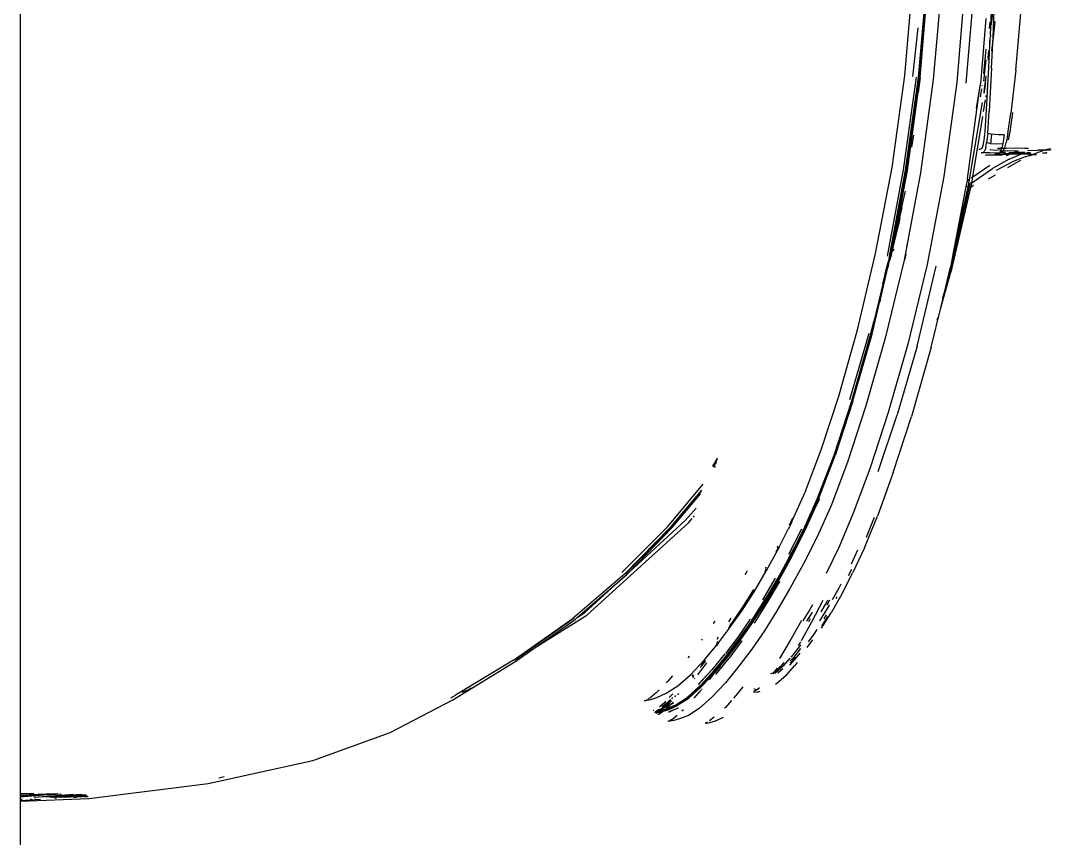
# Model space of a CAD drawing. Header units: millimetres. Extents: x -41292 to 298682, y -22072 to 33155.
# Drawn here: x 26074.7 to 26342.6, y 10285.4 to 10498.1 of the extents above; entities that cross this region are included whole.
import ezdxf

# ---------------------------------------------------------------- set-up
doc = ezdxf.new("R2010")
doc.units = ezdxf.units.MM

# ---------------------------------------------------------------- blocks, each defined once
blk = doc.blocks.new('AHSISHEUD')
for p, q in [((26702.05, 27945.12), (26702.05, 28419.81)), ((26932.13, 28131.95), (26934.23, 28156.65)), ((26935.73, 28131.45), (26937.83, 28156.45)), ((26935.93, 28131.45), (26938.03, 28156.45)), ((26938.13, 28156.45), (26936.03, 28131.45)), ((26941.73, 28156.15), (26939.53, 28130.95)), ((26947.83, 28155.75), (26945.63, 28130.15)), ((26950.23, 28155.65), (26948.03, 28129.95)), ((26954.72, 28145.13), (26955.56, 28153.19)), ((26954.42, 28142.46), (26954.72, 28148.75)), ((26955.1, 28141.93), (26955.42, 28148.65)), ((26961.02, 28133.35), (26962.32, 28148.15)), ((26953.21, 28146.79), (26951.83, 28129.75)), ((26954.19, 28144.14), (26954.38, 28145.92)), ((26955.53, 28146.01), (26955.1, 28141.93)), ((26935.54, 28144.32), (26934.23, 28132.35)), ((26954.02, 28134.05), (26954.37, 28141.73)), ((26954.24, 28140.51), (26954.21, 28139.64)), ((26954.24, 28140.51), (26954.37, 28141.73)), ((26954.37, 28141.73), (26954.4, 28142.09)), ((26954.42, 28142.46), (26954.4, 28142.09)), ((26955.1, 28141.93), (26954.72, 28138.25)), ((26954.72, 28133.85), (26955.1, 28141.93)), ((26952.68, 28132.45), (26953.32, 28138.84)), ((26953.82, 28136.48), (26954.02, 28138.41)), ((26953.97, 28137.35), (26953.82, 28136.48)), ((26952.71, 28130.44), (26953.32, 28136.07)), ((26953.82, 28136.48), (26953.8, 28136.05)), ((26928.83, 28108.05), (26932.13, 28131.95)), ((26934.23, 28132.35), (26934.11, 28131.71)), ((26953.76, 28129.26), (26954.02, 28134.05)), ((26954.72, 28133.85), (26954.12, 28122.65)), ((26961.02, 28133.35), (26959.72, 28122.15)), ((26935.13, 28131.55), (26931.73, 28107.45)), ((26932.33, 28107.35), (26935.73, 28131.45)), ((26932.63, 28107.35), (26936.03, 28131.45)), ((26932.63, 28107.35), (26935.93, 28131.45)), ((26936.03, 28131.45), (26932.73, 28107.25)), ((26936.12, 28131.43), (26935.57, 28127.49)), ((26939.53, 28130.95), (26936.23, 28106.65)), ((26945.63, 28130.15), (26942.33, 28105.65)), ((26951.61, 28128.16), (26951.93, 28130.05)), ((26951.61, 28128.16), (26951.83, 28129.75)), ((26952.3, 28129.24), (26952.34, 28129.42)), ((26953.13, 28129.85), (26952.69, 28127.27)), ((26953.25, 28131.91), (26952.7, 28127.7)), ((26953.13, 28129.85), (26953.24, 28130.89)), ((26953.42, 28122.95), (26953.76, 28129.26)), ((26953.61, 28128.37), (26953.76, 28129.26)), ((26948.43, 28105.05), (26951.61, 28128.16)), ((26950.8, 28123.37), (26951.61, 28128.16)), ((26951.82, 28126.43), (26952.18, 28128.46)), ((26952.18, 28128.46), (26952.17, 28128.49)), ((26953.26, 28126.29), (26953.34, 28126.78)), ((26952.3, 28124.97), (26948.83, 28104.35)), ((26952.64, 28122.61), (26953.15, 28125.62)), ((26949.79, 28105.6), (26952.42, 28121.27)), ((26953.02, 28117.45), (26953.42, 28122.95)), ((26953.72, 28116.95), (26954.12, 28122.65)), ((26958.92, 28116.75), (26959.72, 28122.15)), ((26960.12, 28122.35), (26959.42, 28117.25)), ((26933.94, 28113.3), (26934.5, 28116.46)), ((26952.82, 28115.15), (26953.02, 28117.45)), ((26953.72, 28116.95), (26953.42, 28114.55)), ((26953.72, 28116.95), (26954.82, 28116.65)), ((26954.52, 28114.15), (26954.82, 28116.65)), ((26956.42, 28116.55), (26954.82, 28116.65)), ((26958.02, 28116.55), (26956.42, 28116.55)), ((26958.02, 28116.55), (26957.62, 28114.15)), ((26958.92, 28116.75), (26958.52, 28114.55)), ((26959.42, 28117.25), (26959.02, 28115.25)), ((26952.22, 28113.05), (26952.52, 28113.75)), ((26952.52, 28113.75), (26952.82, 28115.15)), ((26953.22, 28113.05), (26953.42, 28114.55)), ((26954.52, 28114.15), (26953.42, 28114.55)), ((26956.12, 28114.05), (26954.52, 28114.15)), ((26957.62, 28114.15), (26956.12, 28114.05)), ((26957.62, 28114.15), (26957.34, 28113.11)), ((26958.12, 28113.15), (26958.52, 28114.55)), ((26951.42, 28112.75), (26951.72, 28112.75)), ((26951.72, 28112.75), (26952.22, 28113.05)), ((26952.32, 28111.85), (26952.02, 28111.85)), ((26952.32, 28111.85), (26952.82, 28112.15)), ((26954.22, 28111.85), (26952.32, 28111.85)), ((26953.22, 28113.05), (26952.82, 28112.15)), ((26953.02, 28111.25), (26953.42, 28111.35)), ((26953.42, 28111.35), (26957.52, 28111.35)), ((26955.72, 28112.45), (26954.22, 28112.65)), ((26954.22, 28111.85), (26956.44, 28111.95)), ((26956.62, 28111.25), (26954.92, 28111.25)), ((26955.72, 28111.45), (26955.52, 28111.45)), ((26957.22, 28112.65), (26955.72, 28112.45)), ((26955.72, 28111.45), (26956.22, 28111.55)), ((26956.12, 28111.45), (26955.72, 28111.45)), ((26956.33, 28111.56), (26956.12, 28111.45)), ((26956.22, 28111.55), (26956.33, 28111.56)), ((26957.3, 28112.95), (26956.28, 28112.95)), ((26956.72, 28111.75), (26956.33, 28111.56)), ((26956.33, 28111.56), (26957.92, 28111.65)), ((26956.83, 28111.95), (26956.72, 28111.75)), ((26956.94, 28112.15), (26956.83, 28111.95)), ((26958.31, 28111.95), (26956.83, 28111.95)), ((26957.02, 28112.25), (26956.94, 28112.15)), ((26957.02, 28112.15), (26956.94, 28112.15)), ((26957.22, 28112.65), (26957.02, 28112.25)), ((26957.02, 28112.15), (26957.45, 28112.27)), ((26957.45, 28112.27), (26957.02, 28112.25)), ((26957.34, 28113.11), (26957.12, 28113.15)), ((26957.3, 28112.95), (26957.22, 28112.65)), ((26957.34, 28113.11), (26957.3, 28112.95)), ((26958.02, 28112.95), (26957.3, 28112.95)), ((26957.62, 28113.05), (26957.34, 28113.11)), ((26957.45, 28112.27), (26957.72, 28112.35)), ((26958.82, 28112.35), (26957.45, 28112.27)), ((26959.25, 28111.41), (26957.52, 28111.35)), ((26958.02, 28112.95), (26957.72, 28112.35)), ((26957.92, 28111.65), (26960.01, 28111.73)), ((26958.12, 28113.15), (26958.02, 28112.95)), ((26958.72, 28112.95), (26958.02, 28112.95)), ((26958.62, 28111.15), (26959.25, 28111.41)), ((26961.32, 28113.05), (26958.72, 28112.95)), ((26958.82, 28112.35), (26961.22, 28112.45)), ((26959.16, 28111.95), (26960.53, 28111.95)), ((26959.25, 28111.41), (26960.01, 28111.73)), ((26960.22, 28111.45), (26959.25, 28111.41)), ((26959.32, 28110.15), (26962.32, 28111.45)), ((26960.01, 28111.73), (26960.53, 28111.95)), ((26960.01, 28111.73), (26960.42, 28111.75)), ((26962.32, 28111.45), (26960.22, 28111.45)), ((26960.42, 28111.75), (26963.12, 28111.75)), ((26960.42, 28109.65), (26963.52, 28110.85)), ((26960.53, 28111.95), (26961.72, 28112.45)), ((26963.38, 28111.95), (26960.53, 28111.95)), ((26963.32, 28112.95), (26961.32, 28113.05)), ((26964.22, 28111.85), (26962.32, 28111.45)), ((26964.92, 28111.45), (26962.32, 28111.45)), ((26964.32, 28112.95), (26963.32, 28112.95)), ((26963.52, 28110.85), (26965.02, 28111.25)), ((26964.02, 28112.45), (26966.72, 28112.55)), ((26964.02, 28111.95), (26964.82, 28111.95)), ((26964.22, 28111.85), (26964.82, 28111.95)), ((26965.27, 28111.35), (26964.32, 28111.35)), ((26965.02, 28111.25), (26964.42, 28110.95)), ((26965.4, 28111.4), (26964.92, 28111.45)), ((26965.02, 28111.25), (26965.27, 28111.35)), ((26965.27, 28111.35), (26965.4, 28111.4)), ((26965.92, 28111.35), (26965.27, 28111.35)), ((26965.4, 28111.4), (26968.32, 28112.55)), ((26965.92, 28111.35), (26965.4, 28111.4)), ((26966.42, 28111.35), (26965.92, 28111.35)), ((26968.32, 28112.55), (26966.72, 28112.55)), ((26967.92, 28111.85), (26969.12, 28111.85)), ((26969.92, 28112.85), (26968.32, 28112.55)), ((26968.82, 28112.55), (26968.32, 28112.55)), ((26968.82, 28112.55), (26970.02, 28112.65)), ((26969.12, 28111.85), (26968.92, 28112.05)), ((26969.92, 28112.85), (26970.02, 28112.65)), ((26924.53, 28085.65), (26928.83, 28108.05)), ((26949.79, 28105.6), (26954.22, 28108.65)), ((26959.32, 28110.15), (26954.92, 28107.75)), ((26956.02, 28107.35), (26960.42, 28109.65)), ((26958.94, 28108.04), (26960.12, 28108.75)), ((26962.26, 28109.84), (26960.12, 28108.75)), ((26931.73, 28107.45), (26927.53, 28084.95)), ((26928.13, 28084.85), (26932.43, 28107.35)), ((26928.13, 28084.85), (26932.33, 28107.35)), ((26928.33, 28084.85), (26932.63, 28107.35)), ((26932.73, 28107.25), (26929.58, 28090.76)), ((26936.23, 28106.65), (26932.63, 28087.66)), ((26942.33, 28105.65), (26937.93, 28082.75)), ((26949.4, 28105.33), (26949.79, 28105.6)), ((26949.53, 28104.05), (26954.92, 28107.75)), ((26949.53, 28104.05), (26949.79, 28105.6)), ((26953.92, 28105.05), (26955.69, 28106.11)), ((26943.93, 28080.85), (26948.86, 28102.54)), ((26949.23, 28102.83), (26944.13, 28080.75)), ((26948.02, 28102.95), (26947.77, 28101.68)), ((26948.34, 28104.6), (26948.02, 28102.95)), ((26948.23, 28103.11), (26948.02, 28102.95)), ((26948.62, 28103.42), (26948.33, 28102.12)), ((26948.33, 28102.12), (26948.86, 28102.54)), ((26948.34, 28104.6), (26948.38, 28104.63)), ((26948.43, 28105.05), (26948.38, 28104.63)), ((26948.57, 28104.76), (26948.83, 28104.94)), ((26948.83, 28104.35), (26948.62, 28103.42)), ((26948.92, 28103.65), (26948.62, 28103.42)), ((26948.86, 28102.54), (26949.15, 28103.81)), ((26948.92, 28103.65), (26949.15, 28103.81)), ((26949.15, 28103.81), (26949.23, 28104.15)), ((26949.53, 28104.05), (26949.23, 28102.83)), ((26949.23, 28102.83), (26950.02, 28103.45)), ((26932.22, 28101.86), (26930.98, 28096.66)), ((26948.33, 28102.12), (26945.09, 28087.6)), ((26947.77, 28101.68), (26945.09, 28087.6)), ((26947.77, 28101.68), (26947.96, 28101.82)), ((26931.4, 28097.58), (26929.2, 28088.37)), ((26930.72, 28094.01), (26930.89, 28094.94)), ((26928.81, 28086.13), (26930.72, 28094.01)), ((26929.43, 28090.15), (26928.76, 28086.48)), ((26929.58, 28090.76), (26929.43, 28090.15)), ((26928.76, 28086.48), (26928.72, 28086.31)), ((26929.16, 28088.19), (26928.81, 28086.13)), ((26928.81, 28086.13), (26929.32, 28086.72)), ((26929.19, 28088.29), (26929.16, 28088.19)), ((26929.2, 28088.37), (26929.19, 28088.29)), ((26932.63, 28087.66), (26931.93, 28083.95)), ((26932.63, 28087.66), (26932.7, 28087.74)), ((26945.09, 28087.6), (26944.03, 28082.05)), ((26945.09, 28087.6), (26944.61, 28085.44)), ((26919.83, 28065.75), (26924.53, 28085.65)), ((26931.93, 28083.95), (26927.03, 28063.65)), ((26928.03, 28084.25), (26927.8, 28083.49)), ((26928.17, 28084.85), (26928.03, 28084.25)), ((26928.03, 28084.25), (26928.13, 28084.85)), ((26928.06, 28083.69), (26928.04, 28083.61)), ((26928.23, 28084.25), (26928.06, 28083.69)), ((26928.19, 28083.83), (26928.06, 28083.69)), ((26928.1, 28083.37), (26928.19, 28083.83)), ((26928.22, 28083.87), (26928.19, 28083.83)), ((26928.22, 28083.87), (26928.41, 28084.77)), ((26928.43, 28084.75), (26928.22, 28083.87)), ((26928.36, 28084.82), (26928.23, 28084.25)), ((26928.36, 28084.82), (26928.33, 28084.85)), ((26928.7, 28086.01), (26928.43, 28084.75)), ((26928.47, 28084.74), (26928.71, 28085.73)), ((26928.71, 28085.73), (26928.53, 28084.75)), ((26928.72, 28086.31), (26928.7, 28086.01)), ((26928.7, 28086.01), (26928.78, 28086.1)), ((26928.71, 28085.73), (26928.78, 28086.1)), ((26928.78, 28086.1), (26928.81, 28086.13)), ((26928.94, 28084.71), (26928.89, 28084.66)), ((26932.11, 28083.9), (26932.48, 28085.45)), ((26925.23, 28071.83), (26927.46, 28081.21)), ((26925.81, 28073.8), (26927.74, 28081.96)), ((26926.42, 28077.7), (26927.46, 28081.21)), ((26927.45, 28081.62), (26926.93, 28079.85)), ((26926.93, 28079.85), (26927.32, 28081.47)), ((26927.32, 28081.47), (26927.77, 28083.34)), ((26927.32, 28081.47), (26927.45, 28081.62)), ((26928.01, 28083.5), (26927.45, 28081.62)), ((26927.45, 28081.62), (26927.6, 28081.79)), ((26927.46, 28081.21), (26927.48, 28081.29)), ((26927.48, 28081.29), (26927.55, 28081.5)), ((26927.55, 28081.5), (26927.56, 28081.57)), ((26927.56, 28081.57), (26927.6, 28081.79)), ((26927.6, 28081.79), (26927.65, 28081.85)), ((26927.65, 28081.85), (26928.01, 28083.5)), ((26927.65, 28081.85), (26927.98, 28082.98)), ((26927.65, 28081.85), (26927.74, 28081.96)), ((26927.74, 28081.96), (26927.77, 28081.99)), ((26928.04, 28083.61), (26927.77, 28083.34)), ((26927.77, 28083.34), (26927.8, 28083.49)), ((26927.77, 28081.99), (26927.98, 28082.98)), ((26927.98, 28082.98), (26928.1, 28083.37)), ((26928.01, 28083.5), (26928.04, 28083.61)), ((26937.93, 28082.75), (26932.93, 28062.05)), ((26935.33, 28061.55), (26940.33, 28082.35)), ((26942.72, 28076.62), (26944.03, 28082.05)), ((26926.42, 28077.7), (26926.93, 28079.85)), ((26941.49, 28071.5), (26944.13, 28080.75)), ((26942.72, 28076.62), (26943.93, 28080.85)), ((26926.42, 28077.7), (26924.09, 28067.94)), ((26941.49, 28071.5), (26942.72, 28076.62)), ((26925.81, 28073.8), (26925.54, 28072.88)), ((26942, 28074.07), (26942.36, 28075.36)), ((26923.53, 28064.65), (26925.23, 28071.83)), ((26923.63, 28064.65), (26925.54, 28072.88)), ((26925.23, 28071.83), (26924.09, 28067.94)), ((26939.03, 28061.25), (26941.49, 28071.5)), ((26923.33, 28064.75), (26924.09, 28067.94)), ((26940.59, 28068.33), (26940.79, 28069.04)), ((26914.93, 28048.55), (26919.83, 28065.75)), ((26922.73, 28064.85), (26917.73, 28047.55)), ((26918.33, 28047.35), (26923.33, 28064.75)), ((26918.43, 28047.35), (26923.33, 28064.75)), ((26918.63, 28047.35), (26923.63, 28064.65)), ((26918.63, 28047.35), (26923.53, 28064.65)), ((26927.03, 28063.65), (26922.03, 28046.05)), ((26932.93, 28062.05), (26927.83, 28044.25)), ((26935.33, 28061.55), (26930.13, 28043.65)), ((26939.03, 28061.25), (26933.83, 28043.25)), ((26910.33, 28034.55), (26914.93, 28048.55)), ((26913.73, 28033.15), (26918.33, 28047.35)), ((26913.93, 28033.05), (26918.63, 28047.25)), ((26918.63, 28047.25), (26914.03, 28033.05)), ((26918.63, 28047.25), (26918.63, 28047.35)), ((26922.03, 28046.05), (26917.33, 28031.65)), ((26927.83, 28044.25), (26923.03, 28029.65)), ((26925.23, 28028.95), (26930.13, 28043.65)), ((26929.13, 28028.65), (26933.83, 28043.25)), ((26906.31, 28023.77), (26910.33, 28034.55)), ((26909.43, 28021.95), (26913.73, 28033.15)), ((26909.53, 28021.95), (26913.73, 28033.15)), ((26909.73, 28021.95), (26914.03, 28033.05)), ((26909.73, 28021.95), (26913.93, 28033.05)), ((26883.29, 28032.3), (26882.05, 28030.34)), ((26883.23, 28032.04), (26882.12, 28030.29)), ((26883.17, 28031.79), (26882.21, 28030.22)), ((26882.3, 28030.16), (26883.09, 28031.43)), ((26882.36, 28030.11), (26883.03, 28031.18)), ((26882.81, 28030.2), (26882.63, 28029.92)), ((26883.23, 28032.04), (26883.26, 28032.15)), ((26883.29, 28032.3), (26883.32, 28032.41)), ((26917.33, 28031.65), (26913.03, 28020.25)), ((26923.03, 28029.65), (26918.73, 28018.05)), ((26929.13, 28028.65), (26925.03, 28017.35)), ((26870.43, 28014.65), (26879.68, 28025.67)), ((26871.63, 28014.35), (26878.93, 28023.11)), ((26879.21, 28024.08), (26872.3, 28015.85)), ((26879.13, 28023.79), (26873.2, 28016.68)), ((26902.86, 28016.08), (26906.22, 28023.56)), ((26906.31, 28023.77), (26906.22, 28023.56)), ((26875.02, 28016.15), (26877.85, 28019.43)), ((26905.73, 28013.75), (26909.43, 28021.95)), ((26906.8, 28015.29), (26909.73, 28021.85)), ((26907.06, 28016.48), (26909.53, 28021.95)), ((26909.81, 28021.8), (26908.1, 28017.97)), ((26908.1, 28017.97), (26909.83, 28021.55)), ((26913.03, 28020.25), (26909.23, 28011.75)), ((26909.73, 28021.95), (26909.73, 28021.85)), ((26909.83, 28021.55), (26909.91, 28021.74)), ((26873.82, 28017.25), (26873.2, 28016.68)), ((26877.13, 28017.06), (26877.41, 28017.39)), ((26902.95, 28016.77), (26902.04, 28014.88)), ((26908.1, 28017.97), (26906.13, 28013.55)), ((26906.8, 28015.29), (26908.1, 28017.97)), ((26918.73, 28018.05), (26915.03, 28009.35)), ((26921.63, 28009.05), (26925.03, 28017.35)), ((26922.18, 28011.86), (26924.24, 28017.08)), ((26875.82, 28015.55), (26849.42, 27991.55)), ((26858.53, 28002.65), (26870.43, 28014.65)), ((26859.23, 28002.25), (26871.13, 28014.45)), ((26871.43, 28014.55), (26859.53, 28002.35)), ((26860.5, 28002.85), (26875.02, 28016.15)), ((26860.5, 28002.85), (26871.63, 28014.35)), ((26872.3, 28015.85), (26871.13, 28014.45)), ((26873.2, 28016.68), (26871.43, 28014.55)), ((26873.2, 28016.68), (26872.3, 28015.85)), ((26875.82, 28015.55), (26876.8, 28016.68)), ((26899.45, 28009.21), (26901.89, 28014.12)), ((26902.13, 28014.55), (26901.89, 28014.12)), ((26902.63, 28015.55), (26902.13, 28014.55)), ((26902.63, 28015.55), (26902.85, 28016.05)), ((26902.85, 28016.05), (26902.86, 28016.08)), ((26906.03, 28013.65), (26906.23, 28014.1)), ((26906.23, 28014.1), (26906.8, 28015.29)), ((26905.23, 28013.95), (26901.83, 28007.35)), ((26905.27, 28012.19), (26902.63, 28006.85)), ((26906.13, 28013.55), (26902.73, 28006.85)), ((26903.51, 28009.37), (26905.73, 28013.75)), ((26903.51, 28009.37), (26905.81, 28013.72)), ((26904.59, 28010.93), (26905.27, 28012.19)), ((26905.27, 28012.19), (26905.53, 28012.65)), ((26905.53, 28012.65), (26906.03, 28013.65)), ((26906.03, 28013.55), (26905.53, 28012.65)), ((26909.23, 28011.75), (26905.73, 28004.95)), ((26906.03, 28013.65), (26906.03, 28013.55)), ((26898.64, 28007.74), (26899.43, 28009.15)), ((26898.7, 28008.04), (26899.38, 28009.26)), ((26899.34, 28009.29), (26898.74, 28008.2)), ((26899.27, 28009.35), (26898.8, 28008.5)), ((26899.15, 28009.45), (26898.91, 28009.02)), ((26899.1, 28009.49), (26898.96, 28009.26)), ((26899.43, 28009.15), (26899.45, 28009.21)), ((26901.53, 28005.35), (26904.59, 28010.93)), ((26902.33, 28007.15), (26903.51, 28009.37)), ((26902.33, 28007.05), (26903.51, 28009.37)), ((26902.53, 28007.05), (26904.59, 28010.93)), ((26902.63, 28007.05), (26904.59, 28010.93)), ((26915.03, 28009.35), (26911.63, 28002.35)), ((26921.63, 28009.05), (26918.63, 28002.65)), ((26896.13, 28003.15), (26898.64, 28007.74)), ((26899.23, 28000.85), (26902.53, 28007.05)), ((26902.73, 28006.85), (26899.33, 28000.65)), ((26901.16, 28004.92), (26902.33, 28007.05)), ((26902.29, 28007.07), (26902.33, 28007.15)), ((26902.57, 28006.95), (26902.63, 28007.05)), ((26919.83, 28008.44), (26918.15, 28004.85)), ((26895.76, 28002.95), (26896.08, 28003.49)), ((26895.76, 28002.95), (26896.1, 28003.46)), ((26896.04, 28003.53), (26895.8, 28003.12)), ((26895.95, 28003.9), (26895.83, 28003.78)), ((26895.95, 28003.9), (26895.85, 28003.74)), ((26895.98, 28003.6), (26895.87, 28003.41)), ((26895.96, 28004), (26895.95, 28003.9)), ((26899.18, 28001.3), (26901.16, 28004.92)), ((26899.23, 28000.85), (26900.95, 28004)), ((26900.08, 28002.86), (26901.53, 28005.35)), ((26900.08, 28002.86), (26901.16, 28004.92)), ((26905.73, 28004.95), (26902.23, 27998.45)), ((26917.52, 28001.9), (26918.34, 28003.48)), ((26859.23, 28002.25), (26845.83, 27990.75)), ((26857.92, 28000.48), (26860.5, 28002.85)), ((26857.92, 28000.48), (26859.73, 28002.05)), ((26859.73, 28002.05), (26860.5, 28002.85)), ((26890.83, 28002.55), (26890.54, 28002.1)), ((26891.13, 28003.06), (26890.83, 28002.55)), ((26892.93, 27997.65), (26896.13, 28003.15)), ((26898.43, 28001.15), (26895.13, 27995.55)), ((26895.74, 28002.85), (26895.76, 28002.95)), ((26895.83, 27995.58), (26898.93, 28000.85)), ((26895.83, 27995.15), (26899.13, 28000.75)), ((26899.33, 28000.65), (26895.93, 27994.95)), ((26899.23, 28000.65), (26895.93, 27994.95)), ((26897.4, 27997.7), (26899.13, 28000.75)), ((26898.93, 28000.85), (26899.18, 28001.3)), ((26899, 28000.81), (26899.03, 28000.85)), ((26899.03, 28000.85), (26900.08, 28002.86)), ((26899.13, 28000.75), (26899.23, 28000.85)), ((26899.18, 28001.3), (26900.08, 28002.86)), ((26915.73, 27997.05), (26918.63, 28002.65)), ((26846.9, 27990.95), (26857.92, 28000.48)), ((26848.82, 27992.15), (26857.92, 28000.48)), ((26892.75, 27998.22), (26889.73, 27993.35)), ((26892.8, 27998.17), (26889.73, 27993.35)), ((26889.73, 27993.15), (26892.84, 27998.11)), ((26889.83, 27993.15), (26892.86, 27998.09)), ((26896.23, 27994.55), (26899.63, 28000.35)), ((26902.23, 27998.45), (26898.83, 27992.65)), ((26899.5, 27999.95), (26899.7, 28000.3)), ((26914.93, 27998.55), (26913.25, 27995.58)), ((26915.47, 27999.59), (26914.93, 27998.55)), ((26889.83, 27992.75), (26892.93, 27997.65)), ((26892.73, 27990.85), (26896.11, 27996.2)), ((26895.63, 27995.25), (26895.83, 27995.58)), ((26910.83, 27995.35), (26907.83, 27989.75)), ((26911.53, 27994.35), (26912.13, 27995.42)), ((26912.55, 27995.44), (26911.83, 27994.15)), ((26915.73, 27997.05), (26912.93, 27992.15)), ((26914.29, 27995.91), (26914.54, 27996.35)), ((26886.32, 27988.12), (26889.73, 27993.15)), ((26889.63, 27993.25), (26886.38, 27988.28)), ((26889.63, 27993.25), (26886.46, 27988.53)), ((26886.63, 27988.35), (26889.83, 27993.15)), ((26886.63, 27988.35), (26889.83, 27992.75)), ((26889.73, 27993.35), (26889.63, 27993.25)), ((26892.43, 27990.25), (26895.63, 27995.25)), ((26892.43, 27990.15), (26895.63, 27995.15)), ((26892.73, 27990.15), (26895.83, 27995.15)), ((26892.73, 27990.15), (26895.87, 27995.06)), ((26895.93, 27994.95), (26892.73, 27990.15)), ((26893.03, 27989.45), (26896.23, 27994.55)), ((26895.63, 27995.15), (26895.63, 27995.25)), ((26898.83, 27992.65), (26895.63, 27987.45)), ((26907.03, 27992.35), (26908.2, 27994.34)), ((26912.33, 27993.95), (26909.93, 27990.05)), ((26910.33, 27992.4), (26911.53, 27994.35)), ((26912.49, 27994.25), (26912.33, 27993.95)), ((26830.33, 27979.85), (26845.83, 27990.75)), ((26846.13, 27990.75), (26830.73, 27979.85)), ((26835.94, 27983.1), (26849.42, 27991.55)), ((26835.94, 27983.1), (26846.33, 27990.45)), ((26846.33, 27990.45), (26846.79, 27990.88)), ((26846.79, 27990.88), (26846.9, 27990.95)), ((26846.9, 27990.95), (26848.82, 27992.15)), ((26882.71, 27990.02), (26882.33, 27989.45)), ((26886.34, 27989.84), (26886.97, 27990.78)), ((26891.93, 27990.55), (26888.73, 27985.95)), ((26889.15, 27985.54), (26892.43, 27990.15)), ((26889.53, 27985.55), (26892.63, 27990.05)), ((26889.53, 27985.55), (26892.63, 27989.95)), ((26892.63, 27989.95), (26889.59, 27985.44)), ((26892.32, 27990.24), (26892.73, 27990.85)), ((26892.38, 27990.19), (26892.43, 27990.25)), ((26892.63, 27989.95), (26892.73, 27990.15)), ((26892.63, 27990.05), (26892.73, 27990.15)), ((26905.23, 27990.15), (26902.33, 27984.95)), ((26905.64, 27990.09), (26907.03, 27992.35)), ((26907.93, 27992.15), (26906.52, 27989.95)), ((26907.13, 27989.86), (26907.63, 27990.65)), ((26908.04, 27992.34), (26907.93, 27992.15)), ((26910.43, 27988.15), (26912.93, 27992.15)), ((26912.01, 27991.19), (26910.43, 27988.65)), ((26911.11, 27990.57), (26911.78, 27991.66)), ((26882.33, 27989.45), (26882.26, 27989.36)), ((26883.43, 27984.05), (26886.23, 27987.83)), ((26886.23, 27987.83), (26886.63, 27988.35)), ((26886.65, 27989.15), (26886.6, 27989.14)), ((26886.65, 27989.15), (26886.61, 27989.09)), ((26886.66, 27989.24), (26886.65, 27989.15)), ((26892.68, 27989.88), (26889.59, 27985.44)), ((26895.63, 27987.45), (26892.33, 27982.75)), ((26907.83, 27989.75), (26905.13, 27984.85)), ((26908.53, 27986.65), (26909.31, 27987.82)), ((26879.4, 27985.31), (26879.22, 27985.06)), ((26883.51, 27984.68), (26883.22, 27984.27)), ((26883.53, 27984.65), (26883.22, 27984.27)), ((26883.28, 27985.35), (26883.69, 27985.94)), ((26888.73, 27985.95), (26885.46, 27981.59)), ((26885.83, 27981.15), (26889.15, 27985.54)), ((26885.93, 27981.15), (26889.15, 27985.54)), ((26889.44, 27985.24), (26886.13, 27980.85)), ((26889.44, 27985.24), (26886.13, 27981.05)), ((26886.53, 27980.35), (26889.83, 27984.85)), ((26888.33, 27984.25), (26889.18, 27985.53)), ((26888.68, 27984.45), (26888.93, 27984.77)), ((26888.93, 27984.77), (26889.43, 27985.45)), ((26889.43, 27985.42), (26889.53, 27985.55)), ((26889.43, 27985.45), (26889.53, 27985.55)), ((26889.59, 27985.44), (26889.44, 27985.24)), ((26902.33, 27984.95), (26899.53, 27980.25)), ((26904.63, 27983.95), (26905.11, 27984.63)), ((26908.13, 27985.15), (26906.66, 27983.1)), ((26907.09, 27984.63), (26908.53, 27986.65)), ((26830.93, 27979.55), (26835.94, 27983.1)), ((26880.04, 27979.93), (26882.94, 27983.5)), ((26883.64, 27984.43), (26882.94, 27983.5)), ((26882.94, 27983.5), (26883.43, 27984.05)), ((26883.61, 27984.49), (26883, 27983.65)), ((26883.22, 27984.27), (26883.19, 27984.19)), ((26883.28, 27983.7), (26883.48, 27983.98)), ((26886.13, 27981.15), (26888.68, 27984.45)), ((26886.13, 27981.05), (26888.68, 27984.45)), ((26886.13, 27981.15), (26888.33, 27984.25)), ((26892.33, 27982.75), (26888.93, 27978.25)), ((26904.93, 27983.65), (26902.73, 27980.85)), ((26904.96, 27982.85), (26903.23, 27980.65)), ((26904.39, 27983.65), (26904.63, 27983.95)), ((26904.93, 27983.65), (26905.04, 27983.81)), ((26814.53, 27969.55), (26830.93, 27979.55)), ((26830.33, 27979.85), (26815.22, 27970.71)), ((26875.98, 27980.85), (26875.67, 27980.47)), ((26876.43, 27976.15), (26880.04, 27979.93)), ((26879.02, 27978.09), (26880.25, 27979.62)), ((26880.14, 27979.78), (26879.26, 27978.66)), ((26879.5, 27979.25), (26879.49, 27979.22)), ((26880.04, 27979.93), (26879.5, 27979.25)), ((26885.33, 27981.45), (26881.93, 27977.35)), ((26885.03, 27979.62), (26882.63, 27976.65)), ((26882.93, 27976.15), (26886.43, 27980.35)), ((26883.29, 27977.65), (26886.07, 27981.08)), ((26883.29, 27977.65), (26885.59, 27980.41)), ((26883.99, 27978.88), (26885.93, 27981.15)), ((26883.99, 27978.88), (26885.83, 27981.15)), ((26886.13, 27980.85), (26884.3, 27978.59)), ((26884.3, 27978.59), (26885.03, 27979.62)), ((26886.03, 27980.85), (26885.03, 27979.62)), ((26885.03, 27979.62), (26885.59, 27980.41)), ((26885.59, 27980.41), (26886.07, 27981.08)), ((26885.59, 27980.41), (26886.13, 27981.05)), ((26886.13, 27981.05), (26886.03, 27980.85)), ((26886.07, 27981.08), (26886.13, 27981.15)), ((26900.23, 27978.65), (26900.71, 27979.2)), ((26900.53, 27978.35), (26902.28, 27980.34)), ((26902.22, 27978.58), (26904.13, 27980.75)), ((26902.28, 27979.14), (26903.73, 27980.65)), ((26903.23, 27980.65), (26902.34, 27979.64)), ((26902.55, 27980.65), (26902.73, 27980.85)), ((26904.11, 27979.24), (26903.43, 27978.35)), ((26904.13, 27980.75), (26904.86, 27981.68)), ((26880.57, 27979.14), (26878.16, 27976.02)), ((26881.93, 27977.35), (26878.33, 27973.55)), ((26881.93, 27977.35), (26878.43, 27973.55)), ((26878.96, 27977.95), (26879.02, 27978.09)), ((26882.63, 27976.65), (26879.03, 27972.85)), ((26879.11, 27973.45), (26882.43, 27977.05)), ((26879.11, 27973.45), (26882.43, 27976.95)), ((26879.26, 27978.66), (26879.23, 27978.6)), ((26879.23, 27973.15), (26882.63, 27976.85)), ((26882.73, 27976.65), (26879.53, 27973.28)), ((26881.28, 27974.75), (26882.73, 27976.65)), ((26882.43, 27977.05), (26883.99, 27978.88)), ((26882.43, 27976.95), (26883.99, 27978.88)), ((26882.63, 27976.85), (26882.73, 27976.95)), ((26884.13, 27978.35), (26882.73, 27976.65)), ((26882.73, 27976.95), (26883.29, 27977.65)), ((26884.13, 27978.35), (26884.3, 27978.59)), ((26888.93, 27978.25), (26885.43, 27973.95)), ((26897.29, 27976.25), (26898.13, 27976.75)), ((26898.13, 27976.75), (26897.8, 27976.31)), ((26898.13, 27976.75), (26898.18, 27976.79)), ((26898.18, 27976.79), (26900.23, 27978.65)), ((26898.93, 27977.75), (26898.18, 27976.79)), ((26900.53, 27978.35), (26898.43, 27976.45)), ((26900.37, 27977.58), (26899.1, 27976.48)), ((26901.13, 27975.75), (26903.43, 27978.35)), ((26870.43, 27974.35), (26870.01, 27973.93)), ((26871.67, 27975.76), (26870.43, 27974.35)), ((26873.03, 27973.15), (26876.43, 27976.15)), ((26877.03, 27976.13), (26876.73, 27975.75)), ((26877.05, 27976.07), (26876.76, 27975.69)), ((26876.93, 27975.65), (26876.86, 27975.56)), ((26876.93, 27975.46), (26877.18, 27975.77)), ((26877.03, 27975.75), (26876.93, 27975.65)), ((26876.98, 27975.4), (26877.03, 27975.45)), ((26877.13, 27975.89), (26877.03, 27975.75)), ((26877.03, 27975.45), (26877.22, 27975.69)), ((26877.46, 27975.13), (26877.33, 27974.95)), ((26885.43, 27973.95), (26881.93, 27970.25)), ((26898.31, 27976.38), (26898.43, 27976.45)), ((26901.13, 27975.75), (26898.83, 27973.75)), ((26818.32, 27972.05), (26816.82, 27971.4)), ((26818.32, 27972.05), (26819.32, 27972.68)), ((26867.53, 27971.45), (26865.7, 27969.91)), ((26868.23, 27972.15), (26867.53, 27971.45)), ((26867.63, 27970.15), (26870.03, 27971.25)), ((26870.03, 27971.25), (26873.03, 27973.15)), ((26875.53, 27970.15), (26878.83, 27973.15)), ((26875.83, 27970.15), (26879.13, 27973.05)), ((26879.03, 27972.85), (26876.03, 27970.03)), ((26879.07, 27972.8), (26876.03, 27970.03)), ((26877.31, 27969.92), (26879.1, 27972.06)), ((26878.83, 27973.15), (26878.89, 27973.22)), ((26878.89, 27973.22), (26878.93, 27973.25)), ((26878.93, 27973.25), (26879.11, 27973.45)), ((26879.13, 27973.05), (26879.19, 27973.11)), ((26879.19, 27973.11), (26879.23, 27973.15)), ((26879.22, 27972.2), (26879.39, 27972.4)), ((26888.63, 27971.15), (26887.59, 27969.98)), ((26889.95, 27972.91), (26888.63, 27971.15)), ((26892.73, 27971.55), (26892.83, 27971.65)), ((26893.13, 27971.85), (26892.83, 27971.65)), ((26893.03, 27972.28), (26893.03, 27972.45)), ((26893.83, 27971.55), (26893.03, 27971.45)), ((26893.13, 27971.85), (26893.76, 27972.21)), ((26893.33, 27972.15), (26893.19, 27972.2)), ((26893.76, 27972.21), (26893.33, 27972.15)), ((26893.76, 27972.21), (26893.83, 27972.25)), ((26894.29, 27972.63), (26893.83, 27972.25)), ((26894.03, 27972.25), (26893.83, 27972.25)), ((26893.83, 27971.55), (26894.5, 27971.76)), ((26898.5, 27973.56), (26898.83, 27973.75)), ((26798.23, 27961.05), (26814.53, 27969.55)), ((26815.11, 27970.67), (26813.93, 27969.95)), ((26815.22, 27970.71), (26815.11, 27970.67)), ((26864.43, 27969.25), (26864.53, 27969.35)), ((26864.63, 27969.25), (26864.43, 27969.25)), ((26864.53, 27969.35), (26864.93, 27969.43)), ((26864.93, 27969.43), (26864.63, 27969.25)), ((26864.93, 27969.43), (26865.03, 27969.45)), ((26865.03, 27969.45), (26866.03, 27969.65)), ((26865.05, 27969.5), (26865.03, 27969.45)), ((26865.54, 27969.8), (26865.18, 27969.58)), ((26866.03, 27969.65), (26867.63, 27970.15)), ((26868.31, 27967.82), (26869.73, 27968.95)), ((26870.23, 27968.65), (26868.94, 27967.64)), ((26870.23, 27968.65), (26869.01, 27967.62)), ((26869.73, 27968.95), (26869.92, 27969.15)), ((26870.53, 27968.65), (26870.15, 27968.35)), ((26871.17, 27969.6), (26870.23, 27968.65)), ((26871.31, 27969.43), (26870.53, 27968.65)), ((26871.44, 27969.27), (26870.53, 27968.35)), ((26870.83, 27970.09), (26871.77, 27971.07)), ((26871.82, 27968.81), (26871.28, 27968.29)), ((26871.97, 27968.62), (26871.28, 27968.29)), ((26871.67, 27970.1), (26871.4, 27969.82)), ((26872.49, 27970.61), (26872.22, 27970.34)), ((26872.53, 27968.25), (26875.24, 27969.97)), ((26872.83, 27968.25), (26875.73, 27970.05)), ((26875.73, 27969.75), (26872.83, 27967.95)), ((26873.04, 27970.86), (26873.31, 27971.13)), ((26875.24, 27969.97), (26875.43, 27970.05)), ((26875.4, 27970.07), (26875.53, 27970.15)), ((26875.43, 27970.05), (26875.53, 27970.15)), ((26875.73, 27970.05), (26875.83, 27970.15)), ((26875.83, 27969.85), (26875.73, 27969.75)), ((26876.03, 27970.03), (26875.83, 27969.85)), ((26881.93, 27970.25), (26878.63, 27967.25)), ((26887.07, 27969.39), (26885.43, 27967.55)), ((26866.63, 27966.85), (26866.83, 27966.85)), ((26867.03, 27966.35), (26867.13, 27966.35)), ((26867.13, 27966.45), (26867.23, 27966.45)), ((26867.33, 27966.45), (26867.13, 27966.35)), ((26867.23, 27966.45), (26867.33, 27966.45)), ((26867.33, 27966.45), (26867.38, 27966.48)), ((26867.33, 27966.15), (26867.63, 27966.15)), ((26867.43, 27966.55), (26867.38, 27966.48)), ((26867.38, 27966.48), (26867.43, 27966.45)), ((26867.43, 27966.45), (26867.73, 27966.55)), ((26867.43, 27966.55), (26867.53, 27966.55)), ((26867.43, 27966.45), (26867.63, 27966.45)), ((26867.43, 27966.25), (26867.73, 27966.25)), ((26868.31, 27967.04), (26867.53, 27966.55)), ((26868.03, 27966.95), (26867.53, 27966.55)), ((26867.53, 27966.55), (26867.73, 27966.55)), ((26867.73, 27966.55), (26867.63, 27966.45)), ((26867.63, 27966.45), (26868.03, 27966.55)), ((26867.63, 27966.45), (26867.93, 27966.45)), ((26867.63, 27966.15), (26867.73, 27966.25)), ((26867.93, 27966.15), (26867.63, 27966.15)), ((26867.78, 27966.55), (26867.73, 27966.55)), ((26867.73, 27966.25), (26867.78, 27966.25)), ((26867.8, 27966.57), (26867.78, 27966.55)), ((26867.78, 27966.55), (26868.03, 27966.55)), ((26867.78, 27966.25), (26868.08, 27966.48)), ((26868.03, 27966.25), (26867.78, 27966.25)), ((26867.8, 27966.57), (26868.53, 27967.05)), ((26867.8, 27966.57), (26868.4, 27966.7)), ((26867.93, 27966.45), (26868.08, 27966.48)), ((26868.83, 27966.35), (26867.93, 27966.15)), ((26868.31, 27967.04), (26868.03, 27966.95)), ((26868.03, 27966.55), (26868.23, 27966.58)), ((26868.93, 27966.45), (26868.03, 27966.25)), ((26868.08, 27966.48), (26868.15, 27966.5)), ((26869.03, 27966.35), (26868.13, 27965.75)), ((26868.15, 27966.5), (26868.83, 27966.65)), ((26868.15, 27966.5), (26868.23, 27966.58)), ((26868.23, 27966.58), (26868.25, 27966.6)), ((26868.25, 27966.6), (26868.3, 27966.6)), ((26868.3, 27966.6), (26868.33, 27966.62)), ((26868.53, 27967.05), (26868.31, 27967.04)), ((26868.33, 27966.62), (26868.4, 27966.7)), ((26868.33, 27966.62), (26868.53, 27966.65)), ((26868.4, 27966.7), (26868.48, 27966.72)), ((26868.48, 27966.72), (26868.53, 27966.75)), ((26868.64, 27967.14), (26868.53, 27967.05)), ((26868.53, 27966.75), (26868.63, 27966.85)), ((26868.53, 27966.75), (26868.63, 27966.75)), ((26868.53, 27966.65), (26868.65, 27966.69)), ((26868.63, 27966.85), (26869.22, 27967.32)), ((26868.63, 27966.75), (26870.02, 27967.19)), ((26868.73, 27967.15), (26868.64, 27967.14)), ((26868.65, 27966.69), (26868.93, 27966.75)), ((26868.76, 27967.18), (26868.73, 27967.15)), ((26869.22, 27967.32), (26868.76, 27967.18)), ((26868.83, 27966.65), (26869.71, 27966.93)), ((26869.15, 27966.45), (26868.83, 27966.35)), ((26868.93, 27966.75), (26869.84, 27967.04)), ((26869.19, 27966.53), (26868.93, 27966.45)), ((26869.15, 27966.45), (26869.03, 27966.35)), ((26870.43, 27966.85), (26869.15, 27966.45)), ((26870.15, 27968.35), (26869.18, 27967.57)), ((26870.15, 27968.35), (26869.22, 27967.56)), ((26869.22, 27967.32), (26869.63, 27967.45)), ((26869.71, 27966.93), (26869.32, 27966.6)), ((26869.44, 27967.5), (26870.53, 27968.35)), ((26869.73, 27967.55), (26869.51, 27967.48)), ((26869.71, 27966.93), (26870.43, 27967.15)), ((26869.84, 27967.04), (26869.71, 27966.93)), ((26871.28, 27968.29), (26869.73, 27967.55)), ((26869.89, 27967.08), (26869.84, 27967.04)), ((26870.02, 27967.19), (26869.89, 27967.08)), ((26869.89, 27967.08), (26870.13, 27967.15)), ((26870.93, 27967.95), (26870.02, 27967.19)), ((26870.02, 27967.19), (26870.23, 27967.25)), ((26870.13, 27967.15), (26872.43, 27968.15)), ((26870.13, 27967.15), (26870.53, 27967.25)), ((26870.23, 27967.25), (26872.53, 27968.25)), ((26870.43, 27967.15), (26872.73, 27968.15)), ((26872.73, 27967.85), (26870.43, 27966.85)), ((26870.53, 27966.95), (26870.43, 27966.92)), ((26870.53, 27967.25), (26872.83, 27968.25)), ((26872.29, 27967.72), (26870.53, 27966.95)), ((26870.73, 27966.35), (26872.13, 27966.99)), ((26870.83, 27966.45), (26872.13, 27966.99)), ((26871.28, 27968.29), (26870.93, 27967.95)), ((26872.13, 27966.99), (26873.09, 27967.39)), ((26872.43, 27968.15), (26872.53, 27968.25)), ((26872.73, 27968.15), (26872.83, 27968.25)), ((26872.83, 27967.95), (26872.73, 27967.91)), ((26872.73, 27967.91), (26872.73, 27967.85)), ((26873.09, 27967.39), (26873.13, 27967.45)), ((26873.16, 27967.42), (26873.23, 27967.45)), ((26874.13, 27966.63), (26874.53, 27967.02)), ((26878.63, 27967.25), (26875.83, 27965.45)), ((26885.43, 27967.55), (26885.21, 27967.35)), ((26868.13, 27965.75), (26867.83, 27965.75)), ((26870.53, 27963.95), (26870.83, 27964.05)), ((26870.63, 27963.85), (26870.53, 27963.95)), ((26871.03, 27963.95), (26870.63, 27963.85)), ((26870.83, 27964.05), (26871.83, 27964.65)), ((26872.03, 27964.15), (26871.03, 27963.95)), ((26871.83, 27964.65), (26872.88, 27965.53)), ((26873.53, 27964.55), (26872.03, 27964.15)), ((26875.83, 27965.45), (26873.53, 27964.55)), ((26880.53, 27963.65), (26880.23, 27963.55)), ((26880.23, 27963.55), (26880.23, 27963.45)), ((26880.23, 27963.45), (26880.63, 27963.45)), ((26880.7, 27963.74), (26880.53, 27963.65)), ((26880.63, 27963.45), (26881.43, 27963.65)), ((26881.43, 27964.15), (26881.25, 27964.05)), ((26882.56, 27965), (26881.43, 27964.15)), ((26881.43, 27963.65), (26882.83, 27964.05)), ((26882.83, 27964.05), (26884.93, 27965.05)), ((26778.13, 27953.75), (26798.23, 27961.05)), ((26750.83, 27947.75), (26778.13, 27953.75)), ((26719.83, 27943.85), (26750.83, 27947.75)), ((26750.44, 27948.51), (26750.41, 27948.51)), ((26755, 27949.47), (26753.6, 27949.15)), ((26702.05, 27945.12), (26705.47, 27945.28)), ((26702.05, 27944.7), (26702.05, 27945.12)), ((26710.95, 27945.1), (26702.05, 27944.7)), ((26709.96, 27944.92), (26702.05, 27944.22)), ((26702.05, 27944.55), (26709.96, 27944.92)), ((26702.05, 27944.55), (26702.05, 27944.7)), ((26702.05, 27944.22), (26702.05, 27944.55)), ((26705.52, 27944.16), (26715.82, 27944.95)), ((26717.94, 27944.88), (26706.78, 27944.17)), ((26719.03, 27944.85), (26708.57, 27944.18)), ((26711.7, 27945.08), (26709.96, 27944.92)), ((26709.96, 27944.92), (26712.62, 27945.05)), ((26710.35, 27944.19), (26719.03, 27944.85)), ((26719.14, 27944.75), (26710.35, 27944.19)), ((26712.72, 27944.21), (26719.24, 27944.67)), ((26713.71, 27944.21), (26719.35, 27944.57)), ((26719.55, 27944.4), (26716.62, 27944.23)), ((26719.24, 27944.67), (26719.27, 27944.65)), ((26702.05, 27943.29), (26702.05, 27944.22)), ((26702.05, 27943.17), (26719.83, 27943.85)), ((26707.23, 27943.59), (26702.05, 27943.29)), ((26702.05, 27943.17), (26702.05, 27943.29)), ((26702.05, 27484.67), (26702.05, 27943.17)), ((26702.48, 27943.59), (26702.22, 27943.57)), ((26704.57, 27943.66), (26704.84, 27943.68)), ((26705.8, 27943.71), (26706.13, 27943.73)), ((26709.93, 27944.19), (26710.35, 27944.19)), ((26711.43, 27943.93), (26710.86, 27943.9)), ((26712.72, 27944.21), (26711.46, 27944.2)), ((26716.63, 27944.13), (26715.93, 27944.09)), ((26719.66, 27944.31), (26718.57, 27944.24))]:
    blk.add_line(p, q)

msp = doc.modelspace()

# ---------------------------------------------------------------- block references
msp.add_blockref('AHSISHEUD', (-627.37, -17648.09))

doc.saveas('drawing.dxf')
